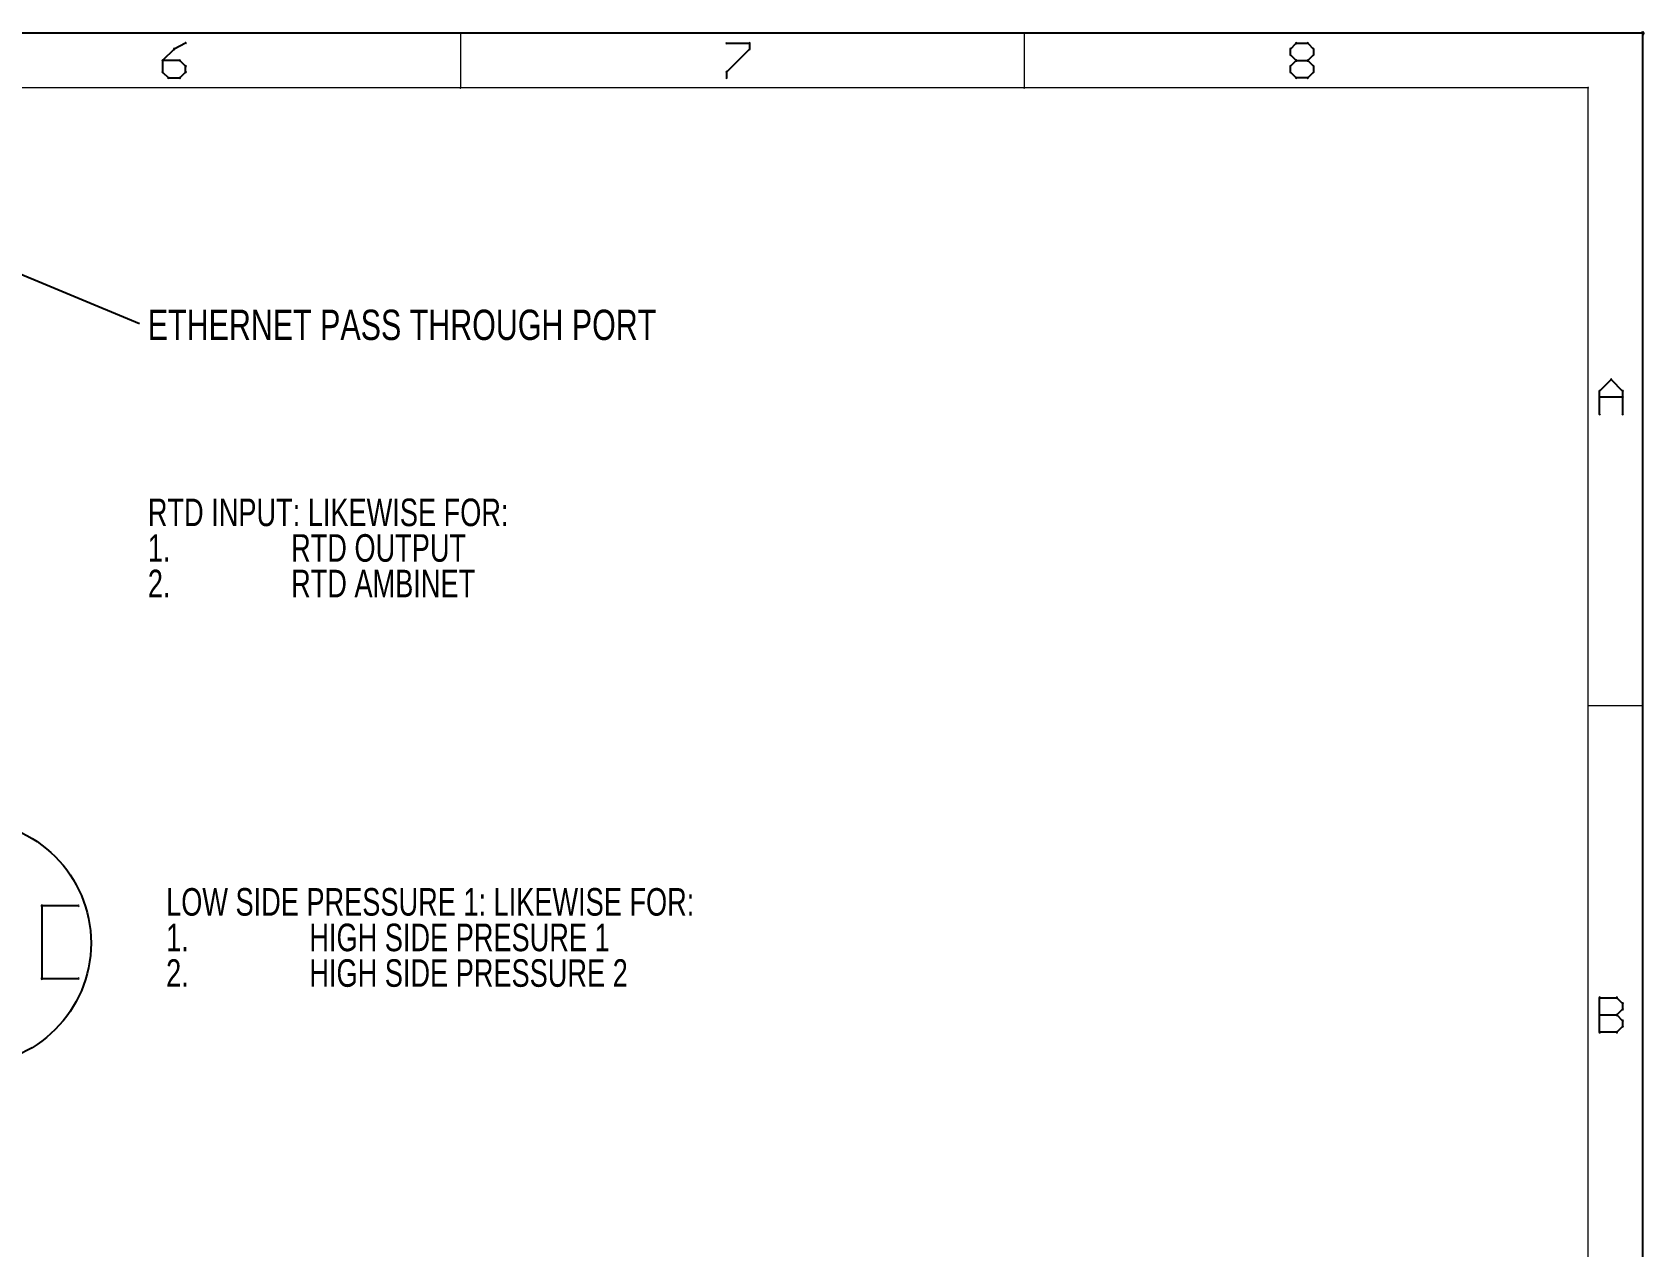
# Paper-space layout 'PATCH PANEL LAYOUT' of a CAD drawing. Header units: inches. Extents: x 0 to 12.8, y 0.2 to 9.1.
# Drawn here: x 8.273 to 12.703, y 5.712 to 9.053 of the extents above; entities that cross this region are included whole.
import ezdxf

# ---------------------------------------------------------------- set-up
doc = ezdxf.new("R2010")
doc.units = ezdxf.units.IN
doc.header["$MEASUREMENT"] = 0
for name, color, linetype in [('94', 14, 'Continuous'), ('97', 94, 'Continuous'), ('TEXT', 4, 'Continuous'), ('THIN_RED', 1, 'Continuous')]:
    doc.layers.add(name, color=color, linetype=linetype)
doc.styles.add('SLDTEXTSTYLE0', font='TXT', dxfattribs={"width": 0.736842})
doc.styles.add('SLDTEXTSTYLE2', font='TXT', dxfattribs={"width": 0.75})
doc.dimstyles.new('SLDDIMSTYLE0', dxfattribs={"dimtxt": 0.18, "dimasz": 0.14, "dimexe": 0, "dimexo": 0.0625, "dimgap": 0, "dimtad": 0, "dimtih": 1, "dimtoh": 1, "dimdec": 0, "dimrnd": 1e-09, "dimzin": 0, "dimdsep": 46, "dimtxsty": 'Standard', "dimsah": 1, "dimcen": 0.09, "dimadec": 0, "dimazin": 0, "dimtfac": 0.14, "dimtdec": 0, "dimtofl": 0, "dimtmove": 0, "dimatfit": 3, "dimfxl": 0, "dimfrac": 2, "dimtolj": 1, "dimtzin": 0, "dimarcsym": 0})

# ---------------------------------------------------------------- blocks, each defined once
blk = doc.blocks.new('SW_NOTE_0_146')
at = {"layer": 'TEXT', "color": 0, "insert": (0.0229, 0.0384), "char_height": 0.083333, "attachment_point": 1, "style": 'SLDTEXTSTYLE2'}
blk.add_mtext('ETHERNET PASS THROUGH PORT', dxfattribs=at)

psp = doc.layouts.new('PATCH PANEL LAYOUT')

# ---------------------------------------------------------------- linework, layer by layer
at = {"layer": '94', "lineweight": 25}
for p, q in [((8.4, 6.65), (8.3, 6.65)), ((8.3, 6.65), (8.3, 6.45)), ((8.3, 6.45), (8.4, 6.45))]:
    psp.add_line(p, q, dxfattribs=at)
at = {"layer": '94', "lineweight": 18}
for centre, start, end in [((8.3, 6.65), 90, 270), ((8.3, 6.65), 0, 180), ((8.4, 6.65), 270, 90), ((8.3, 6.45), 90, 270), ((8.3, 6.45), 180, 0), ((8.4, 6.45), 270, 90)]:
    psp.add_arc(centre, 0.0025, start, end, dxfattribs=at)
at = {"layer": '97', "lineweight": 25}
for p, q in [((12.7, 9.05), (0, 9.05)), ((12.7, 0.25), (12.7, 9.05)), ((8.6633, 9.0067), (8.6317, 8.975)), ((8.6949, 9.0225), (8.6633, 9.0067)), ((10.1817, 9.0225), (10.2449, 9.0225)), ((10.2449, 9.0067), (10.1817, 8.9434)), ((10.2449, 9.0225), (10.2449, 9.0067)), ((11.7317, 9.0067), (11.7475, 9.0225)), ((11.7317, 8.9908), (11.7317, 9.0067)), ((11.7475, 9.0225), (11.7791, 9.0225)), ((11.7791, 9.0225), (11.7949, 9.0067)), ((11.7949, 9.0067), (11.7949, 8.9908)), ((8.6317, 8.975), (8.6317, 8.9434)), ((8.6791, 8.975), (8.6317, 8.975)), ((8.6949, 8.9592), (8.6791, 8.975)), ((8.6949, 8.9434), (8.6949, 8.9592)), ((11.7475, 8.975), (11.7317, 8.9908)), ((11.7317, 8.9592), (11.7475, 8.975)), ((11.7317, 8.9434), (11.7317, 8.9592)), ((11.7475, 8.975), (11.7791, 8.975)), ((11.7949, 8.9908), (11.7791, 8.975)), ((11.7791, 8.975), (11.7949, 8.9592)), ((11.7949, 8.9592), (11.7949, 8.9434)), ((8.6317, 8.9434), (8.6475, 8.9276)), ((8.6475, 8.9276), (8.6791, 8.9276)), ((8.6791, 8.9276), (8.6949, 8.9434)), ((10.1817, 8.9434), (10.1817, 8.9276)), ((11.7475, 8.9276), (11.7317, 8.9434)), ((11.7791, 8.9276), (11.7475, 8.9276)), ((11.7949, 8.9434), (11.7791, 8.9276)), ((12.5817, 8.0658), (12.6133, 8.0975)), ((12.5817, 8.0026), (12.5817, 8.0658)), ((12.6133, 8.0975), (12.6449, 8.0658)), ((12.6449, 8.0658), (12.6449, 8.0026)), ((12.5817, 8.05), (12.6449, 8.05)), ((12.5817, 6.3026), (12.5817, 6.3975)), ((12.5817, 6.3975), (12.6291, 6.3975)), ((12.6291, 6.3975), (12.6449, 6.3817)), ((12.6449, 6.3817), (12.6449, 6.3658)), ((12.5817, 6.35), (12.6291, 6.35)), ((12.6449, 6.3658), (12.6291, 6.35)), ((12.6291, 6.35), (12.6449, 6.3342)), ((12.6291, 6.3026), (12.5817, 6.3026)), ((12.6449, 6.3184), (12.6291, 6.3026)), ((12.6449, 6.3342), (12.6449, 6.3184))]:
    psp.add_line(p, q, dxfattribs=at)
at = {"layer": '97', "lineweight": 18}
for p, q in [((9.45, 9.05), (9.45, 8.9)), ((11, 9.05), (11, 8.9)), ((12.55, 8.9), (0.15, 8.9)), ((12.55, 0.4), (12.55, 8.9)), ((12.7, 7.2), (12.55, 7.2))]:
    psp.add_line(p, q, dxfattribs=at)
for centre, radius, start, end in [((9.45, 9.05), 0.000984, 0, 180), ((11, 9.05), 0.000984, 0, 180), ((8.6633, 9.0067), 0.002, 116.5651, 296.5651), ((8.6633, 9.0067), 0.002, 315, 135), ((8.6949, 9.0225), 0.002, 296.5651, 116.5651), ((10.1817, 9.0225), 0.002, 90, 270), ((10.2449, 9.0225), 0.002, 0, 180), ((10.2449, 9.0067), 0.002, 180, 0), ((10.2449, 9.0067), 0.002, 315.0101, 135.0101), ((10.2449, 9.0225), 0.002, 270, 90), ((11.7317, 9.0067), 0.002, 0, 180), ((11.7317, 9.0067), 0.002, 135, 315), ((11.7317, 8.9908), 0.002, 45.0101, 225.0101), ((11.7475, 9.0225), 0.002, 90, 270), ((11.7475, 9.0225), 0.002, 315, 135), ((11.7791, 9.0225), 0.002, 44.9899, 224.9899), ((11.7791, 9.0225), 0.002, 270, 90), ((11.7949, 9.0067), 0.002, 0, 180), ((11.7949, 9.0067), 0.002, 224.9899, 44.9899), ((11.7949, 8.9908), 0.002, 315, 135), ((8.6317, 8.975), 0.002, 0, 180), ((8.6317, 8.975), 0.002, 90, 270), ((8.6317, 8.975), 0.002, 134.9899, 314.9899), ((8.6791, 8.975), 0.002, 45, 225), ((8.6791, 8.975), 0.002, 270, 90), ((8.6949, 8.9592), 0.002, 0, 180), ((8.6949, 8.9592), 0.002, 224.9899, 44.9899), ((11.7317, 8.9908), 0.002, 180, 0), ((11.7317, 8.9592), 0.002, 0, 180), ((11.7317, 8.9592), 0.002, 135, 315), ((11.7475, 8.975), 0.002, 90, 270), ((11.7475, 8.975), 0.002, 314.9899, 134.9899), ((11.7475, 8.975), 0.002, 225.0101, 45.0101), ((11.7791, 8.975), 0.002, 45, 225), ((11.7791, 8.975), 0.002, 135, 315), ((11.7791, 8.975), 0.002, 270, 90), ((11.7949, 8.9908), 0.002, 180, 0), ((11.7949, 8.9592), 0.002, 0, 180), ((11.7949, 8.9592), 0.002, 224.9899, 44.9899), ((8.6317, 8.9434), 0.002, 45, 225), ((8.6317, 8.9434), 0.002, 180, 0), ((8.6475, 8.9276), 0.002, 90, 270), ((8.6475, 8.9276), 0.002, 225, 45), ((8.6791, 8.9276), 0.002, 135.0101, 315.0101), ((8.6791, 8.9276), 0.002, 270, 90), ((8.6949, 8.9434), 0.002, 180, 0), ((8.6949, 8.9434), 0.002, 315.0101, 135.0101), ((10.1817, 8.9434), 0.002, 0, 180), ((10.1817, 8.9434), 0.002, 135, 315), ((10.1817, 8.9276), 0.002, 180, 0), ((11.7317, 8.9434), 0.002, 45, 225), ((11.7317, 8.9434), 0.002, 180, 0), ((11.7475, 8.9276), 0.002, 90, 270), ((11.7475, 8.9276), 0.002, 225, 45), ((11.7791, 8.9276), 0.002, 135.0101, 315.0101), ((11.7791, 8.9276), 0.002, 270, 90), ((11.7949, 8.9434), 0.002, 180, 0), ((11.7949, 8.9434), 0.002, 315.0101, 135.0101), ((9.45, 8.9), 0.000984, 180, 0), ((11, 8.9), 0.000984, 180, 0), ((12.55, 8.9), 0.000984, 0, 180), ((12.55, 8.9), 0.000984, 270, 90), ((12.5817, 8.0658), 0.002, 0, 180), ((12.5817, 8.0658), 0.002, 134.9899, 314.9899), ((12.6133, 8.0975), 0.002, 45, 225), ((12.6133, 8.0975), 0.002, 315, 135), ((12.6449, 8.0658), 0.002, 0, 180), ((12.6449, 8.0658), 0.002, 225, 45), ((12.5817, 8.05), 0.002, 90, 270), ((12.6449, 8.05), 0.002, 270, 90), ((12.5817, 8.0026), 0.002, 180, 0), ((12.6449, 8.0026), 0.002, 180, 0), ((12.55, 7.2), 0.000984, 90, 270), ((12.7, 7.2), 0.000984, 270, 90), ((12.5817, 6.3975), 0.002, 0, 180), ((12.5817, 6.3975), 0.002, 90, 270), ((12.6291, 6.3975), 0.002, 44.9899, 224.9899), ((12.6291, 6.3975), 0.002, 270, 90), ((12.6449, 6.3817), 0.002, 0, 180), ((12.6449, 6.3817), 0.002, 224.9899, 44.9899), ((12.5817, 6.35), 0.002, 90, 270), ((12.6291, 6.35), 0.002, 45, 225), ((12.6291, 6.35), 0.002, 135, 315), ((12.6291, 6.35), 0.002, 270, 90), ((12.6449, 6.3658), 0.002, 180, 0), ((12.6449, 6.3342), 0.002, 0, 180), ((12.6449, 6.3658), 0.002, 315, 135), ((12.6449, 6.3342), 0.002, 224.9899, 44.9899), ((12.5817, 6.3026), 0.002, 90, 270), ((12.5817, 6.3026), 0.002, 180, 0), ((12.6291, 6.3026), 0.002, 135.0101, 315.0101), ((12.6291, 6.3026), 0.002, 270, 90), ((12.6449, 6.3184), 0.002, 180, 0), ((12.6449, 6.3184), 0.002, 315.0101, 135.0101)]:
    psp.add_arc(centre, radius, start, end, dxfattribs=at)
at = {"layer": '97', "lineweight": 25}
for start, end in [(0, 180), (270, 90)]:
    psp.add_arc((12.7, 9.05), 0.00295, start, end, dxfattribs=at)
at = {"layer": 'THIN_RED'}
psp.add_circle((8.0985, 6.5478), 0.3364, dxfattribs=at)

# ---------------------------------------------------------------- block references
at = {"layer": 'TEXT'}
psp.add_blockref('SW_NOTE_0_146', (8.5681, 8.2514), dxfattribs=at)

# ---------------------------------------------------------------- texts
at = {"layer": 'TEXT', "attachment_point": 1, "style": 'SLDTEXTSTYLE0'}
for s, insert, char_height in [('RTD INPUT: LIKEWISE FOR:', (8.5911, 7.7703), 0.075758), ('1.', (8.5911, 7.6724), 0.07576), ('RTD OUTPUT', (8.9848, 7.6724), 0.07576), ('2.', (8.5911, 7.5746), 0.07576), ('RTD AMBINET', (8.9848, 7.5746), 0.075758), ('LOW SIDE PRESSURE 1: LIKEWISE FOR:', (8.6413, 6.699), 0.075758), ('1.', (8.6413, 6.6012), 0.07576), ('HIGH SIDE PRESURE 1', (9.035, 6.6012), 0.075758), ('2.', (8.6413, 6.5033), 0.07576), ('HIGH SIDE PRESSURE 2', (9.035, 6.5033), 0.075758)]:
    psp.add_mtext(s, dxfattribs=dict(at, insert=insert, char_height=char_height))

# ---------------------------------------------------------------- leaders
at = {"layer": 'TEXT'}
psp.add_leader([(8.0927, 8.4493), (8.5681, 8.2514)], dimstyle='SLDDIMSTYLE0', dxfattribs=at)

doc.saveas('drawing.dxf')
